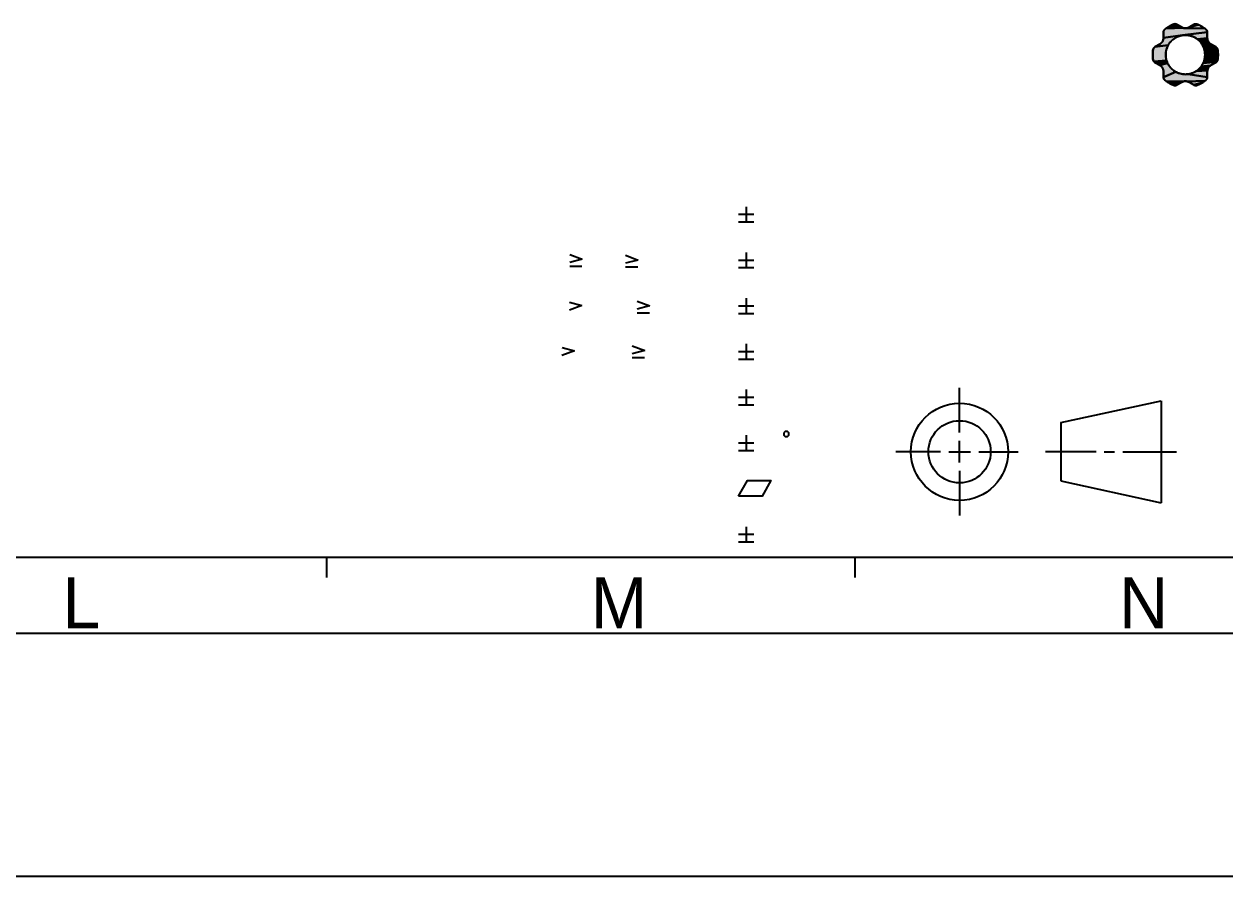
# Model space of a CAD drawing. Header units: millimetres. Extents: x 0 to 841, y 0 to 594.
# Drawn here: x 620.1 to 738.2, y 0 to 83.9 of the extents above; entities that cross this region are included whole.
import ezdxf

# ---------------------------------------------------------------- set-up
doc = ezdxf.new("R2010")
doc.units = ezdxf.units.MM
doc.header["$LTSCALE"] = 46.255
doc.layers.get('0').update_dxf_attribs({"linetype": 'CONTINUOUS'})
doc.styles.add('TEXTSTYLE_2', font='txt')

# ---------------------------------------------------------------- blocks, each defined once
blk = doc.blocks.new('SYM301_BL0', base_point=(680.55, 51.63))
at = {"color": 7, "linetype": 'CONTINUOUS'}
for p, q in [((679.93, 52.2), (681.17, 51.73)), ((681.15, 51.73), (679.93, 51.42)), ((679.93, 51.05), (681.12, 51.05))]:
    blk.add_line(p, q, dxfattribs=at)
blk = doc.blocks.new('SYM301_BL1', base_point=(681.04, 56.01))
at = {"color": 7, "linetype": 'CONTINUOUS'}
for p, q in [((680.42, 56.59), (681.66, 56.12)), ((681.63, 56.12), (680.42, 55.81)), ((680.42, 55.44), (681.61, 55.44))]:
    blk.add_line(p, q, dxfattribs=at)
blk = doc.blocks.new('SYM301_BL2', base_point=(679.89, 60.52))
at = {"color": 7, "linetype": 'CONTINUOUS'}
for p, q in [((679.27, 61.1), (680.51, 60.63)), ((680.49, 60.63), (679.27, 60.32)), ((679.27, 59.95), (680.46, 59.95))]:
    blk.add_line(p, q, dxfattribs=at)
blk = doc.blocks.new('SYM301_BL3', base_point=(674.39, 60.6))
at = {"color": 7, "linetype": 'CONTINUOUS'}
for p, q in [((673.77, 61.17), (675.01, 60.71)), ((674.99, 60.71), (673.77, 60.4)), ((673.77, 60.03), (674.96, 60.03))]:
    blk.add_line(p, q, dxfattribs=at)
blk = doc.blocks.new('SYM001_BL4', base_point=(674.36, 56.08))
at = {"color": 7, "linetype": 'CONTINUOUS'}
for p, q in [((674.98, 56.16), (673.74, 55.69)), ((673.76, 56.47), (674.98, 56.16))]:
    blk.add_line(p, q, dxfattribs=at)
blk = doc.blocks.new('SYM001_BL5', base_point=(673.63, 51.64))
at = {"color": 7, "linetype": 'CONTINUOUS'}
for p, q in [((673.03, 52.03), (674.25, 51.71)), ((674.25, 51.71), (673.01, 51.25))]:
    blk.add_line(p, q, dxfattribs=at)

msp = doc.modelspace()

# ---------------------------------------------------------------- hatches: boundary and pattern name
at = {"linetype": 'CONTINUOUS'}
for points in [[(733.323, 83.871), (733.344, 83.872), (733.366, 83.871), (733.388, 83.87), (733.41, 83.867), (733.432, 83.863), (733.453, 83.857), (733.474, 83.85), (733.495, 83.842), (733.097, 83.799), (733.215, 83.846), (733.236, 83.854), (733.257, 83.86), (733.279, 83.865), (733.301, 83.868)], [(735.396, 83.872), (735.418, 83.871), (735.44, 83.868), (735.462, 83.865), (735.484, 83.86), (735.505, 83.854), (735.526, 83.846), (735.643, 83.799), (734.73, 83.548), (735.206, 83.822), (735.226, 83.833), (735.246, 83.842), (735.267, 83.85), (735.288, 83.857), (735.309, 83.863), (735.331, 83.867), (735.353, 83.87), (735.374, 83.871)], [(733.435, 82.536), (733.319, 82.466), (733.208, 82.389), (733.104, 82.304), (733.005, 82.212), (732.913, 82.113), (732.828, 82.008), (732.75, 81.898), (732.681, 81.781), (731.376, 81.61), (731.851, 81.885), (731.889, 81.909), (731.926, 81.935), (731.96, 81.963), (731.993, 81.993), (732.024, 82.025), (732.052, 82.058), (732.079, 82.093), (732.103, 82.13), (732.125, 82.168), (732.145, 82.207), (732.162, 82.247), (732.177, 82.289), (732.189, 82.331), (732.198, 82.375), (732.205, 82.419), (732.209, 82.463), (732.211, 82.509), (734.085, 82.756), (733.947, 82.731), (733.813, 82.696), (733.682, 82.651), (733.556, 82.598)], [(734.37, 83.451), (736.293, 83.422), (736.392, 83.346), (736.409, 83.331), (736.425, 83.316), (736.439, 83.3), (736.453, 83.283), (736.466, 83.265), (736.478, 83.246), (736.489, 83.227), (736.498, 83.207), (736.506, 83.187), (736.513, 83.166), (736.519, 83.145), (736.524, 83.124), (736.527, 83.102), (736.529, 83.08), (736.53, 83.057), (734.085, 82.756), (732.211, 82.509), (732.211, 83.057), (732.212, 83.08), (732.214, 83.102), (732.217, 83.124), (732.221, 83.145), (732.227, 83.166), (732.234, 83.187), (732.243, 83.207), (732.252, 83.227), (732.263, 83.246), (732.275, 83.265), (732.288, 83.283), (732.301, 83.3), (732.316, 83.316), (732.332, 83.331), (732.349, 83.346), (732.448, 83.422), (734.141, 83.489), (734.186, 83.475), (734.231, 83.465), (734.277, 83.457), (734.324, 83.453)], [(734.096, 83.505), (734.141, 83.489), (732.448, 83.422), (732.549, 83.495), (734.011, 83.548), (734.053, 83.525)], [(733.535, 83.822), (734.011, 83.548), (732.549, 83.495), (732.653, 83.564), (732.761, 83.629), (732.87, 83.69), (732.983, 83.746), (733.097, 83.799), (733.495, 83.842), (733.515, 83.833)], [(734.371, 82.777), (734.226, 82.772), (734.085, 82.756), (736.53, 83.057), (736.53, 82.509), (736.531, 82.463), (735.533, 82.389), (735.422, 82.466), (735.306, 82.536), (735.185, 82.598), (735.059, 82.651), (734.928, 82.696), (734.794, 82.731), (734.656, 82.756), (734.515, 82.772)], [(736.087, 83.564), (736.192, 83.495), (736.293, 83.422), (734.37, 83.451), (734.417, 83.453), (734.463, 83.457), (734.51, 83.465), (734.555, 83.475), (734.6, 83.489), (734.645, 83.505), (734.688, 83.525), (734.73, 83.548), (735.643, 83.799), (735.758, 83.746), (735.871, 83.69), (735.98, 83.629)], [(732.619, 81.66), (732.565, 81.534), (732.521, 81.404), (732.486, 81.269), (732.46, 81.131), (732.445, 80.99), (732.439, 80.846), (732.445, 80.702), (732.46, 80.561), (732.486, 80.423), (732.521, 80.288), (731.275, 80.167), (731.261, 80.184), (731.249, 80.202), (731.238, 80.221), (731.228, 80.241), (731.219, 80.261), (731.211, 80.281), (731.204, 80.303), (731.199, 80.324), (731.195, 80.346), (731.183, 80.428), (731.173, 80.51), (731.166, 80.593), (731.16, 80.677), (731.157, 80.761), (731.156, 80.846), (731.157, 80.931), (731.16, 81.015), (731.166, 81.099), (731.173, 81.182), (731.183, 81.264), (731.195, 81.346), (731.199, 81.368), (731.204, 81.39), (731.211, 81.411), (731.219, 81.431), (731.228, 81.451), (731.238, 81.471), (731.249, 81.49), (731.261, 81.508), (731.275, 81.525), (731.289, 81.542), (731.305, 81.557), (731.321, 81.572), (731.338, 81.586), (731.356, 81.599), (731.376, 81.61), (732.681, 81.781)], [(736.536, 82.419), (736.543, 82.375), (735.637, 82.304), (735.533, 82.389), (736.531, 82.463)], [(736.552, 82.331), (736.564, 82.289), (735.736, 82.212), (735.637, 82.304), (736.543, 82.375)], [(736.579, 82.247), (736.596, 82.207), (735.828, 82.113), (735.736, 82.212), (736.564, 82.289)], [(736.638, 82.13), (736.662, 82.093), (735.913, 82.008), (735.828, 82.113), (736.596, 82.207), (736.616, 82.168)], [(736.717, 82.025), (736.748, 81.993), (735.991, 81.898), (735.913, 82.008), (736.662, 82.093), (736.688, 82.058)], [(736.852, 81.909), (736.89, 81.885), (737.366, 81.61), (736.175, 81.534), (736.122, 81.66), (736.06, 81.781), (735.991, 81.898), (736.748, 81.993), (736.78, 81.963), (736.815, 81.935)], [(737.452, 81.542), (737.466, 81.525), (736.22, 81.404), (736.175, 81.534), (737.366, 81.61), (737.385, 81.599), (737.403, 81.586), (737.42, 81.572), (737.436, 81.557)], [(737.53, 81.411), (737.537, 81.39), (736.255, 81.269), (736.22, 81.404), (737.466, 81.525), (737.48, 81.508), (737.492, 81.49), (737.503, 81.471), (737.513, 81.451), (737.522, 81.431)], [(737.537, 80.303), (737.53, 80.281), (736.175, 80.158), (736.22, 80.288), (737.546, 80.346), (737.542, 80.324)], [(737.558, 80.428), (737.546, 80.346), (736.22, 80.288), (736.255, 80.423), (737.568, 80.51)], [(737.546, 81.346), (737.558, 81.264), (736.281, 81.131), (736.255, 81.269), (737.537, 81.39), (737.542, 81.368)], [(737.575, 80.593), (737.568, 80.51), (736.255, 80.423), (736.281, 80.561), (737.581, 80.677)], [(737.568, 81.182), (737.575, 81.099), (736.296, 80.99), (736.281, 81.131), (737.558, 81.264)], [(737.584, 80.761), (737.581, 80.677), (736.281, 80.561), (736.296, 80.702), (737.585, 80.846)], [(737.581, 81.015), (737.584, 80.931), (737.585, 80.846), (736.296, 80.702), (736.302, 80.846), (736.296, 80.99), (737.575, 81.099)], [(732.521, 80.288), (732.565, 80.158), (732.619, 80.032), (731.851, 79.807), (731.376, 80.082), (731.356, 80.093), (731.338, 80.106), (731.321, 80.12), (731.305, 80.135), (731.289, 80.15), (731.275, 80.167)], [(732.681, 79.911), (732.75, 79.794), (732.828, 79.684), (732.913, 79.579), (733.005, 79.48), (733.104, 79.388), (733.208, 79.304), (733.319, 79.226), (733.435, 79.156), (732.211, 78.635), (732.211, 79.184), (732.209, 79.232), (732.205, 79.279), (732.197, 79.326), (732.186, 79.371), (732.172, 79.416), (732.156, 79.46), (732.136, 79.502), (732.114, 79.544), (732.09, 79.583), (732.063, 79.621), (732.033, 79.657), (732.001, 79.692), (731.967, 79.724), (731.93, 79.754), (731.892, 79.782), (731.851, 79.807), (732.619, 80.032)], [(734.371, 78.915), (734.515, 78.92), (734.656, 78.936), (736.53, 78.635), (736.529, 78.613), (736.527, 78.59), (736.524, 78.569), (736.519, 78.547), (736.513, 78.526), (736.506, 78.505), (736.498, 78.485), (736.489, 78.465), (736.478, 78.446), (736.466, 78.427), (736.453, 78.41), (736.439, 78.393), (736.425, 78.376), (736.409, 78.361), (736.392, 78.346), (736.293, 78.27), (734.51, 78.227), (734.463, 78.235), (734.417, 78.24), (734.37, 78.241), (732.549, 78.197), (732.448, 78.27), (732.349, 78.346), (732.332, 78.361), (732.316, 78.376), (732.301, 78.393), (732.288, 78.41), (732.275, 78.427), (732.263, 78.446), (732.252, 78.465), (732.243, 78.485), (732.234, 78.505), (732.227, 78.526), (732.221, 78.547), (732.217, 78.569), (732.214, 78.59), (732.212, 78.613), (732.211, 78.635), (733.435, 79.156), (733.556, 79.094), (733.682, 79.041), (733.813, 78.996), (733.947, 78.961), (734.085, 78.936), (734.226, 78.92)], [(736.532, 79.232), (736.53, 79.184), (736.53, 78.635), (734.656, 78.936), (734.794, 78.961), (734.928, 78.996), (735.059, 79.041), (735.185, 79.094), (735.306, 79.156), (735.422, 79.226), (736.536, 79.279)], [(736.544, 79.326), (736.536, 79.279), (735.422, 79.226), (735.533, 79.304), (736.555, 79.371)], [(736.569, 79.416), (736.555, 79.371), (735.533, 79.304), (735.637, 79.388), (736.585, 79.46)], [(736.604, 79.502), (736.585, 79.46), (735.637, 79.388), (735.736, 79.48), (736.626, 79.544)], [(736.651, 79.583), (736.626, 79.544), (735.736, 79.48), (735.828, 79.579), (736.708, 79.657), (736.678, 79.621)], [(736.74, 79.692), (736.708, 79.657), (735.828, 79.579), (735.913, 79.684), (736.849, 79.782), (736.811, 79.754), (736.774, 79.724)], [(737.366, 80.082), (736.89, 79.807), (736.849, 79.782), (735.913, 79.684), (735.991, 79.794), (736.06, 79.911), (736.122, 80.032), (737.452, 80.15), (737.436, 80.135), (737.42, 80.12), (737.403, 80.106), (737.385, 80.093)], [(737.466, 80.167), (737.452, 80.15), (736.122, 80.032), (736.175, 80.158), (737.53, 80.281), (737.522, 80.261), (737.513, 80.241), (737.503, 80.221), (737.492, 80.202), (737.48, 80.184)], [(734.141, 78.203), (734.096, 78.187), (732.653, 78.128), (732.549, 78.197), (734.37, 78.241), (734.324, 78.24), (734.277, 78.235), (734.231, 78.227), (734.186, 78.217)], [(734.011, 78.145), (733.535, 77.87), (733.215, 77.846), (733.097, 77.893), (732.983, 77.946), (732.87, 78.002), (732.761, 78.063), (732.653, 78.128), (734.096, 78.187), (734.053, 78.167)], [(734.51, 78.227), (736.293, 78.27), (736.192, 78.197), (736.087, 78.128), (735.206, 77.87), (734.73, 78.145), (734.688, 78.167), (734.645, 78.187), (734.6, 78.203), (734.555, 78.217)], [(735.643, 77.893), (735.526, 77.846), (735.505, 77.838), (735.484, 77.832), (735.462, 77.827), (735.44, 77.824), (735.418, 77.821), (735.396, 77.82), (735.374, 77.821), (735.353, 77.822), (735.331, 77.825), (735.309, 77.829), (735.288, 77.835), (735.267, 77.842), (735.246, 77.85), (735.226, 77.859), (735.206, 77.87), (736.087, 78.128), (735.98, 78.063), (735.871, 78.002), (735.758, 77.946)], [(733.495, 77.85), (733.474, 77.842), (733.453, 77.835), (733.432, 77.829), (733.41, 77.825), (733.388, 77.822), (733.366, 77.821), (733.344, 77.82), (733.323, 77.821), (733.301, 77.824), (733.279, 77.827), (733.257, 77.832), (733.236, 77.838), (733.215, 77.846), (733.535, 77.87), (733.515, 77.859)]]:
    msp.add_hatch(color=7, dxfattribs=at).paths.add_polyline_path(points)

# ---------------------------------------------------------------- linework, layer by layer
at = {"color": 7, "linetype": 'CONTINUOUS'}
for p, q in [((732.211, 83.057), (732.211, 82.509)), ((734.011, 83.548), (733.535, 83.822)), ((735.206, 83.822), (734.73, 83.548)), ((736.53, 82.509), (736.53, 83.057)), ((731.851, 81.885), (731.376, 81.61)), ((737.366, 81.61), (736.89, 81.885)), ((731.376, 80.082), (731.851, 79.807)), ((732.211, 79.184), (732.211, 78.635)), ((736.53, 78.635), (736.53, 79.184)), ((736.89, 79.807), (737.366, 80.082)), ((733.535, 77.87), (734.011, 78.145)), ((734.73, 78.145), (735.206, 77.87)), ((690.392, 65.135), (691.892, 65.135)), ((691.142, 65.885), (691.142, 64.385)), ((690.392, 64.385), (691.892, 64.385)), ((690.392, 60.635), (691.892, 60.635)), ((691.142, 61.385), (691.142, 59.885)), ((690.392, 59.885), (691.892, 59.885)), ((691.142, 56.885), (691.142, 55.385)), ((690.392, 56.135), (691.892, 56.135)), ((690.392, 55.385), (691.892, 55.385)), ((691.142, 52.385), (691.142, 50.885)), ((690.392, 51.635), (691.892, 51.635)), ((690.392, 50.885), (691.892, 50.885)), ((691.142, 47.885), (691.142, 46.385)), ((712.144, 43.643), (712.144, 48.043)), ((690.392, 47.135), (691.892, 47.135)), ((690.392, 46.385), (691.892, 46.385)), ((722.116, 44.628), (731.995, 46.785)), ((731.995, 46.785), (731.995, 36.738)), ((722.116, 44.628), (722.116, 38.895)), ((690.392, 42.635), (691.892, 42.635)), ((691.142, 43.385), (691.142, 41.885)), ((712.144, 40.692), (712.144, 42.831)), ((690.392, 41.885), (691.892, 41.885)), ((710.263, 41.762), (705.863, 41.762)), ((711.075, 41.762), (713.214, 41.762)), ((714.025, 41.762), (717.926, 41.762)), ((725.579, 41.762), (720.616, 41.762)), ((726.376, 41.762), (727.405, 41.762)), ((728.202, 41.762), (733.495, 41.762)), ((712.144, 39.88), (712.144, 35.48)), ((722.116, 38.895), (731.995, 36.738)), ((691.142, 34.385), (691.142, 32.885)), ((690.392, 33.635), (691.892, 33.635)), ((690.392, 32.885), (691.892, 32.885)), ((25.842, 31.385), (809.342, 31.385)), ((649.842, 31.385), (649.842, 29.385)), ((701.842, 31.385), (701.842, 29.385)), ((819.342, 23.885), (16.342, 23.885)), ((0, 0), (841, 0))]:
    msp.add_line(p, q, dxfattribs=at)
for points in [[(733.323, 83.871), (733.344, 83.872), (733.366, 83.871), (733.388, 83.87), (733.41, 83.867), (733.432, 83.863), (733.453, 83.857), (733.474, 83.85), (733.495, 83.842), (733.097, 83.799), (733.215, 83.846), (733.236, 83.854), (733.257, 83.86), (733.279, 83.865), (733.301, 83.868), (733.323, 83.871)], [(733.535, 83.822), (733.529, 83.826), (733.522, 83.829), (733.516, 83.832), (733.51, 83.835), (733.504, 83.838), (733.497, 83.841), (733.491, 83.844), (733.484, 83.846), (733.478, 83.849), (733.471, 83.851), (733.465, 83.853), (733.458, 83.855), (733.452, 83.857), (733.445, 83.859), (733.438, 83.861), (733.432, 83.863), (733.425, 83.864), (733.418, 83.865), (733.411, 83.867), (733.405, 83.868), (733.398, 83.869), (733.391, 83.869), (733.384, 83.87), (733.377, 83.871), (733.371, 83.871), (733.364, 83.871), (733.357, 83.872), (733.35, 83.872), (733.343, 83.872), (733.336, 83.871), (733.329, 83.871), (733.323, 83.871), (733.316, 83.87), (733.309, 83.869), (733.302, 83.869), (733.295, 83.868), (733.288, 83.867), (733.282, 83.865), (733.275, 83.864), (733.268, 83.863), (733.261, 83.861), (733.254, 83.859), (733.248, 83.858), (733.241, 83.856), (733.234, 83.853), (733.228, 83.851), (733.221, 83.849), (733.215, 83.846)], [(735.396, 83.872), (735.418, 83.871), (735.44, 83.868), (735.462, 83.865), (735.484, 83.86), (735.505, 83.854), (735.526, 83.846), (735.643, 83.799), (734.73, 83.548), (735.206, 83.822), (735.226, 83.833), (735.246, 83.842), (735.267, 83.85), (735.288, 83.857), (735.309, 83.863), (735.331, 83.867), (735.353, 83.87), (735.374, 83.871), (735.396, 83.872)], [(735.526, 83.846), (735.52, 83.849), (735.513, 83.851), (735.506, 83.853), (735.5, 83.856), (735.493, 83.858), (735.486, 83.859), (735.48, 83.861), (735.473, 83.863), (735.466, 83.864), (735.459, 83.865), (735.452, 83.867), (735.446, 83.868), (735.439, 83.869), (735.432, 83.869), (735.425, 83.87), (735.418, 83.871), (735.411, 83.871), (735.405, 83.871), (735.398, 83.872), (735.391, 83.872), (735.384, 83.872), (735.377, 83.871), (735.37, 83.871), (735.363, 83.871), (735.357, 83.87), (735.35, 83.869), (735.343, 83.869), (735.336, 83.868), (735.329, 83.867), (735.323, 83.865), (735.316, 83.864), (735.309, 83.863), (735.303, 83.861), (735.296, 83.859), (735.289, 83.857), (735.283, 83.855), (735.276, 83.853), (735.27, 83.851), (735.263, 83.849), (735.257, 83.846), (735.25, 83.844), (735.244, 83.841), (735.237, 83.838), (735.231, 83.835), (735.225, 83.832), (735.219, 83.829), (735.213, 83.826), (735.206, 83.822)], [(733.435, 82.536), (733.319, 82.466), (733.208, 82.389), (733.104, 82.304), (733.005, 82.212), (732.913, 82.113), (732.828, 82.008), (732.75, 81.898), (732.681, 81.781), (731.376, 81.61), (731.851, 81.885), (731.889, 81.909), (731.926, 81.935), (731.96, 81.963), (731.993, 81.993), (732.024, 82.025), (732.052, 82.058), (732.079, 82.093), (732.103, 82.13), (732.125, 82.168), (732.145, 82.207), (732.162, 82.247), (732.177, 82.289), (732.189, 82.331), (732.198, 82.375), (732.205, 82.419), (732.209, 82.463), (732.211, 82.509), (734.085, 82.756), (733.947, 82.731), (733.813, 82.696), (733.682, 82.651), (733.556, 82.598), (733.435, 82.536)], [(734.37, 83.451), (736.293, 83.422), (736.392, 83.346), (736.409, 83.331), (736.425, 83.316), (736.439, 83.3), (736.453, 83.283), (736.466, 83.265), (736.478, 83.246), (736.489, 83.227), (736.498, 83.207), (736.506, 83.187), (736.513, 83.166), (736.519, 83.145), (736.524, 83.124), (736.527, 83.102), (736.529, 83.08), (736.53, 83.057), (734.085, 82.756), (732.211, 82.509), (732.211, 83.057), (732.212, 83.08), (732.214, 83.102), (732.217, 83.124), (732.221, 83.145), (732.227, 83.166), (732.234, 83.187), (732.243, 83.207), (732.252, 83.227), (732.263, 83.246), (732.275, 83.265), (732.288, 83.283), (732.301, 83.3), (732.316, 83.316), (732.332, 83.331), (732.349, 83.346), (732.448, 83.422), (734.141, 83.489), (734.186, 83.475), (734.231, 83.465), (734.277, 83.457), (734.324, 83.453), (734.37, 83.451)], [(732.349, 83.346), (732.344, 83.341), (732.339, 83.337), (732.334, 83.332), (732.328, 83.328), (732.323, 83.323), (732.318, 83.318), (732.314, 83.313), (732.309, 83.308), (732.304, 83.303), (732.3, 83.298), (732.295, 83.292), (732.291, 83.287), (732.287, 83.281), (732.283, 83.276), (732.279, 83.27), (732.275, 83.265), (732.271, 83.259), (732.267, 83.253), (732.264, 83.247), (732.26, 83.242), (732.257, 83.236), (732.254, 83.23), (732.25, 83.223), (732.247, 83.217), (732.244, 83.211), (732.242, 83.205), (732.239, 83.199), (732.236, 83.192), (732.234, 83.186), (732.232, 83.179), (732.229, 83.173), (732.227, 83.166), (732.225, 83.16), (732.224, 83.153), (732.222, 83.147), (732.22, 83.14), (732.219, 83.133), (732.217, 83.126), (732.216, 83.12), (732.215, 83.113), (732.214, 83.106), (732.213, 83.099), (732.212, 83.092), (732.212, 83.085), (732.211, 83.078), (732.211, 83.071), (732.211, 83.064), (732.211, 83.057)], [(733.215, 83.846), (733.181, 83.833), (733.147, 83.82), (733.114, 83.806), (733.081, 83.791), (733.048, 83.777), (733.015, 83.762), (732.983, 83.746), (732.95, 83.731), (732.918, 83.715), (732.886, 83.698), (732.854, 83.681), (732.823, 83.664), (732.792, 83.647), (732.761, 83.629), (732.73, 83.611), (732.699, 83.592), (732.669, 83.574), (732.638, 83.555), (732.608, 83.535), (732.579, 83.515), (732.549, 83.495), (732.52, 83.475), (732.491, 83.454), (732.462, 83.433), (732.434, 83.412), (732.405, 83.39), (732.377, 83.368), (732.349, 83.346)], [(732.439, 80.846), (732.44, 80.892), (732.441, 80.938), (732.444, 80.984), (732.448, 81.029), (732.453, 81.074), (732.458, 81.119), (732.465, 81.164), (732.473, 81.208), (732.482, 81.252), (732.492, 81.295), (732.502, 81.338), (732.514, 81.381), (732.527, 81.423), (732.54, 81.465), (732.555, 81.506), (732.57, 81.547), (732.587, 81.588), (732.604, 81.628), (732.622, 81.667), (732.641, 81.706), (732.661, 81.745), (732.681, 81.783), (732.703, 81.821), (732.725, 81.858), (732.748, 81.894), (732.772, 81.93), (732.797, 81.966), (732.822, 82), (732.848, 82.035), (732.875, 82.068), (732.903, 82.101), (732.931, 82.134), (732.96, 82.165), (732.99, 82.196), (733.02, 82.227), (733.051, 82.256), (733.083, 82.286), (733.115, 82.314), (733.148, 82.341), (733.182, 82.368), (733.216, 82.394), (733.251, 82.42), (733.286, 82.444), (733.322, 82.468), (733.359, 82.491), (733.396, 82.514), (733.433, 82.535), (733.472, 82.556), (733.51, 82.576), (733.549, 82.595), (733.589, 82.613), (733.629, 82.63), (733.669, 82.646), (733.71, 82.662), (733.752, 82.676), (733.794, 82.69), (733.836, 82.702), (733.879, 82.714), (733.922, 82.725), (733.965, 82.735), (734.009, 82.744), (734.053, 82.751), (734.097, 82.758), (734.142, 82.764), (734.187, 82.769), (734.233, 82.773), (734.278, 82.775), (734.324, 82.777), (734.371, 82.777)], [(734.096, 83.505), (734.141, 83.489), (732.448, 83.422), (732.549, 83.495), (734.011, 83.548), (734.053, 83.525), (734.096, 83.505)], [(733.535, 83.822), (734.011, 83.548), (732.549, 83.495), (732.653, 83.564), (732.761, 83.629), (732.87, 83.69), (732.983, 83.746), (733.097, 83.799), (733.495, 83.842), (733.515, 83.833), (733.535, 83.822)], [(734.73, 83.548), (734.718, 83.541), (734.705, 83.534), (734.692, 83.527), (734.679, 83.521), (734.666, 83.515), (734.653, 83.509), (734.64, 83.503), (734.626, 83.498), (734.613, 83.493), (734.599, 83.489), (734.586, 83.484), (734.572, 83.48), (734.559, 83.476), (734.545, 83.473), (734.531, 83.469), (734.517, 83.466), (734.503, 83.464), (734.49, 83.461), (734.476, 83.459), (734.462, 83.457), (734.448, 83.455), (734.434, 83.454), (734.42, 83.453), (734.406, 83.452), (734.392, 83.451), (734.377, 83.451), (734.363, 83.451), (734.349, 83.451), (734.335, 83.452), (734.321, 83.453), (734.307, 83.454), (734.293, 83.455), (734.279, 83.457), (734.265, 83.459), (734.251, 83.461), (734.237, 83.464), (734.224, 83.466), (734.21, 83.469), (734.196, 83.473), (734.182, 83.476), (734.169, 83.48), (734.155, 83.484), (734.141, 83.489), (734.128, 83.493), (734.115, 83.498), (734.101, 83.503), (734.088, 83.509), (734.075, 83.515), (734.062, 83.521), (734.049, 83.527), (734.036, 83.534), (734.023, 83.541), (734.011, 83.548)], [(734.371, 82.777), (734.226, 82.772), (734.085, 82.756), (736.53, 83.057), (736.53, 82.509), (736.531, 82.463), (735.533, 82.389), (735.422, 82.466), (735.306, 82.536), (735.185, 82.598), (735.059, 82.651), (734.928, 82.696), (734.794, 82.731), (734.656, 82.756), (734.515, 82.772), (734.371, 82.777)], [(736.087, 83.564), (736.192, 83.495), (736.293, 83.422), (734.37, 83.451), (734.417, 83.453), (734.463, 83.457), (734.51, 83.465), (734.555, 83.475), (734.6, 83.489), (734.645, 83.505), (734.688, 83.525), (734.73, 83.548), (735.643, 83.799), (735.758, 83.746), (735.871, 83.69), (735.98, 83.629), (736.087, 83.564)], [(734.371, 82.777), (734.417, 82.777), (734.463, 82.775), (734.508, 82.773), (734.554, 82.769), (734.599, 82.764), (734.644, 82.758), (734.688, 82.751), (734.732, 82.744), (734.776, 82.735), (734.82, 82.725), (734.863, 82.714), (734.905, 82.702), (734.947, 82.69), (734.989, 82.676), (735.031, 82.662), (735.072, 82.646), (735.112, 82.63), (735.152, 82.613), (735.192, 82.595), (735.231, 82.576), (735.27, 82.556), (735.308, 82.535), (735.345, 82.514), (735.382, 82.491), (735.419, 82.468), (735.455, 82.444), (735.49, 82.42), (735.525, 82.394), (735.559, 82.368), (735.593, 82.341), (735.626, 82.314), (735.658, 82.286), (735.69, 82.256), (735.721, 82.227), (735.751, 82.196), (735.781, 82.165), (735.81, 82.134), (735.838, 82.101), (735.866, 82.068), (735.893, 82.035), (735.919, 82), (735.944, 81.966), (735.969, 81.93), (735.993, 81.894), (736.016, 81.858), (736.038, 81.821), (736.059, 81.783), (736.08, 81.745), (736.1, 81.706), (736.119, 81.667), (736.137, 81.628), (736.154, 81.588), (736.17, 81.547), (736.186, 81.506), (736.2, 81.465), (736.214, 81.423), (736.227, 81.381), (736.238, 81.338), (736.249, 81.295), (736.259, 81.252), (736.268, 81.208), (736.276, 81.164), (736.282, 81.119), (736.288, 81.074), (736.293, 81.029), (736.297, 80.984), (736.299, 80.938), (736.301, 80.892), (736.302, 80.846)], [(736.392, 83.346), (736.364, 83.368), (736.336, 83.39), (736.307, 83.412), (736.279, 83.433), (736.25, 83.454), (736.221, 83.475), (736.192, 83.495), (736.162, 83.515), (736.132, 83.535), (736.102, 83.555), (736.072, 83.574), (736.042, 83.592), (736.011, 83.611), (735.98, 83.629), (735.949, 83.647), (735.918, 83.664), (735.886, 83.681), (735.855, 83.698), (735.823, 83.715), (735.791, 83.731), (735.758, 83.746), (735.726, 83.762), (735.693, 83.777), (735.66, 83.791), (735.627, 83.806), (735.593, 83.82), (735.56, 83.833), (735.526, 83.846)], [(736.53, 83.057), (736.53, 83.064), (736.53, 83.071), (736.529, 83.078), (736.529, 83.085), (736.528, 83.092), (736.528, 83.099), (736.527, 83.106), (736.526, 83.113), (736.525, 83.12), (736.523, 83.126), (736.522, 83.133), (736.521, 83.14), (736.519, 83.147), (736.517, 83.153), (736.515, 83.16), (736.513, 83.166), (736.511, 83.173), (736.509, 83.179), (736.507, 83.186), (736.504, 83.192), (736.502, 83.199), (736.499, 83.205), (736.496, 83.211), (736.494, 83.217), (736.49, 83.223), (736.487, 83.23), (736.484, 83.236), (736.481, 83.242), (736.477, 83.247), (736.474, 83.253), (736.47, 83.259), (736.466, 83.265), (736.462, 83.27), (736.458, 83.276), (736.454, 83.281), (736.45, 83.287), (736.446, 83.292), (736.441, 83.298), (736.437, 83.303), (736.432, 83.308), (736.427, 83.313), (736.423, 83.318), (736.418, 83.323), (736.413, 83.328), (736.408, 83.332), (736.402, 83.337), (736.397, 83.341), (736.392, 83.346)], [(732.619, 81.66), (732.565, 81.534), (732.521, 81.404), (732.486, 81.269), (732.46, 81.131), (732.445, 80.99), (732.439, 80.846), (732.445, 80.702), (732.46, 80.561), (732.486, 80.423), (732.521, 80.288), (731.275, 80.167), (731.261, 80.184), (731.249, 80.202), (731.238, 80.221), (731.228, 80.241), (731.219, 80.261), (731.211, 80.281), (731.204, 80.303), (731.199, 80.324), (731.195, 80.346), (731.183, 80.428), (731.173, 80.51), (731.166, 80.593), (731.16, 80.677), (731.157, 80.761), (731.156, 80.846), (731.157, 80.931), (731.16, 81.015), (731.166, 81.099), (731.173, 81.182), (731.183, 81.264), (731.195, 81.346), (731.199, 81.368), (731.204, 81.39), (731.211, 81.411), (731.219, 81.431), (731.228, 81.451), (731.238, 81.471), (731.249, 81.49), (731.261, 81.508), (731.275, 81.525), (731.289, 81.542), (731.305, 81.557), (731.321, 81.572), (731.338, 81.586), (731.356, 81.599), (731.376, 81.61), (732.681, 81.781), (732.619, 81.66)], [(731.376, 81.61), (731.369, 81.607), (731.364, 81.603), (731.358, 81.599), (731.352, 81.596), (731.346, 81.592), (731.341, 81.588), (731.335, 81.583), (731.33, 81.579), (731.324, 81.575), (731.319, 81.57), (731.314, 81.566), (731.309, 81.561), (731.304, 81.556), (731.299, 81.551), (731.294, 81.547), (731.289, 81.542), (731.285, 81.537), (731.28, 81.531), (731.276, 81.526), (731.271, 81.521), (731.267, 81.515), (731.263, 81.51), (731.259, 81.504), (731.255, 81.499), (731.251, 81.493), (731.248, 81.487), (731.244, 81.482), (731.241, 81.476), (731.237, 81.47), (731.234, 81.464), (731.231, 81.458), (731.228, 81.451), (731.225, 81.445), (731.222, 81.439), (731.219, 81.433), (731.217, 81.426), (731.214, 81.42), (731.212, 81.413), (731.21, 81.407), (731.207, 81.4), (731.205, 81.394), (731.203, 81.387), (731.202, 81.38), (731.2, 81.374), (731.199, 81.367), (731.197, 81.36), (731.196, 81.353), (731.195, 81.346)], [(732.211, 82.509), (732.211, 82.494), (732.21, 82.48), (732.21, 82.465), (732.209, 82.451), (732.207, 82.436), (732.206, 82.422), (732.204, 82.408), (732.202, 82.394), (732.199, 82.38), (732.197, 82.366), (732.194, 82.352), (732.19, 82.338), (732.187, 82.324), (732.183, 82.31), (732.179, 82.297), (732.175, 82.283), (732.17, 82.27), (732.165, 82.257), (732.16, 82.244), (732.155, 82.231), (732.149, 82.218), (732.144, 82.205), (732.138, 82.192), (732.131, 82.179), (732.125, 82.167), (732.118, 82.155), (732.111, 82.143), (732.104, 82.13), (732.096, 82.119), (732.088, 82.107), (732.08, 82.095), (732.072, 82.084), (732.064, 82.072), (732.055, 82.061), (732.046, 82.05), (732.037, 82.04), (732.028, 82.029), (732.018, 82.018), (732.009, 82.008), (731.999, 81.998), (731.988, 81.988), (731.978, 81.978), (731.967, 81.969), (731.957, 81.96), (731.946, 81.951), (731.935, 81.942), (731.923, 81.933), (731.912, 81.924), (731.9, 81.916), (731.888, 81.908), (731.876, 81.9), (731.863, 81.893), (731.851, 81.885)], [(736.536, 82.419), (736.543, 82.375), (735.637, 82.304), (735.533, 82.389), (736.531, 82.463), (736.536, 82.419)], [(736.552, 82.331), (736.564, 82.289), (735.736, 82.212), (735.637, 82.304), (736.543, 82.375), (736.552, 82.331)], [(736.579, 82.247), (736.596, 82.207), (735.828, 82.113), (735.736, 82.212), (736.564, 82.289), (736.579, 82.247)], [(736.638, 82.13), (736.662, 82.093), (735.913, 82.008), (735.828, 82.113), (736.596, 82.207), (736.616, 82.168), (736.638, 82.13)], [(736.717, 82.025), (736.748, 81.993), (735.991, 81.898), (735.913, 82.008), (736.662, 82.093), (736.688, 82.058), (736.717, 82.025)], [(736.852, 81.909), (736.89, 81.885), (737.366, 81.61), (736.175, 81.534), (736.122, 81.66), (736.06, 81.781), (735.991, 81.898), (736.748, 81.993), (736.78, 81.963), (736.815, 81.935), (736.852, 81.909)], [(737.452, 81.542), (737.466, 81.525), (736.22, 81.404), (736.175, 81.534), (737.366, 81.61), (737.385, 81.599), (737.403, 81.586), (737.42, 81.572), (737.436, 81.557), (737.452, 81.542)], [(737.53, 81.411), (737.537, 81.39), (736.255, 81.269), (736.22, 81.404), (737.466, 81.525), (737.48, 81.508), (737.492, 81.49), (737.503, 81.471), (737.513, 81.451), (737.522, 81.431), (737.53, 81.411)], [(736.89, 81.885), (736.877, 81.893), (736.865, 81.9), (736.853, 81.908), (736.841, 81.916), (736.829, 81.924), (736.818, 81.933), (736.806, 81.942), (736.795, 81.951), (736.784, 81.96), (736.773, 81.969), (736.763, 81.978), (736.752, 81.988), (736.742, 81.998), (736.732, 82.008), (736.723, 82.018), (736.713, 82.029), (736.704, 82.04), (736.695, 82.05), (736.686, 82.061), (736.677, 82.072), (736.669, 82.084), (736.661, 82.095), (736.653, 82.107), (736.645, 82.119), (736.637, 82.13), (736.63, 82.143), (736.623, 82.155), (736.616, 82.167), (736.61, 82.179), (736.603, 82.192), (736.597, 82.205), (736.591, 82.218), (736.586, 82.231), (736.581, 82.244), (736.575, 82.257), (736.571, 82.27), (736.566, 82.283), (736.562, 82.297), (736.558, 82.31), (736.554, 82.324), (736.551, 82.338), (736.547, 82.352), (736.544, 82.366), (736.542, 82.38), (736.539, 82.394), (736.537, 82.408), (736.535, 82.422), (736.534, 82.436), (736.532, 82.451), (736.531, 82.465), (736.531, 82.48), (736.53, 82.494), (736.53, 82.509)], [(737.546, 81.346), (737.545, 81.353), (737.544, 81.36), (737.542, 81.367), (737.541, 81.374), (737.539, 81.38), (737.537, 81.387), (737.536, 81.394), (737.534, 81.4), (737.531, 81.407), (737.529, 81.413), (737.527, 81.42), (737.524, 81.426), (737.522, 81.433), (737.519, 81.439), (737.516, 81.445), (737.513, 81.451), (737.51, 81.458), (737.507, 81.464), (737.504, 81.47), (737.501, 81.476), (737.497, 81.482), (737.493, 81.487), (737.49, 81.493), (737.486, 81.499), (737.482, 81.504), (737.478, 81.51), (737.474, 81.515), (737.47, 81.521), (737.465, 81.526), (737.461, 81.531), (737.456, 81.537), (737.452, 81.542), (737.447, 81.547), (737.442, 81.551), (737.437, 81.556), (737.432, 81.561), (737.427, 81.566), (737.422, 81.57), (737.417, 81.575), (737.412, 81.579), (737.406, 81.583), (737.401, 81.588), (737.395, 81.592), (737.389, 81.596), (737.383, 81.599), (737.378, 81.603), (737.372, 81.607), (737.366, 81.61)], [(731.195, 81.346), (731.191, 81.32), (731.187, 81.294), (731.183, 81.269), (731.18, 81.243), (731.177, 81.217), (731.174, 81.19), (731.171, 81.164), (731.169, 81.138), (731.167, 81.112), (731.165, 81.086), (731.163, 81.059), (731.161, 81.033), (731.16, 81.006), (731.159, 80.98), (731.158, 80.953), (731.157, 80.926), (731.156, 80.9), (731.156, 80.873), (731.156, 80.846)], [(731.156, 80.846), (731.156, 80.819), (731.156, 80.792), (731.157, 80.766), (731.158, 80.739), (731.159, 80.712), (731.16, 80.686), (731.161, 80.659), (731.163, 80.633), (731.165, 80.607), (731.167, 80.58), (731.169, 80.554), (731.171, 80.528), (731.174, 80.502), (731.177, 80.476), (731.18, 80.45), (731.183, 80.424), (731.187, 80.398), (731.191, 80.372), (731.195, 80.346)], [(731.195, 80.346), (731.196, 80.339), (731.197, 80.332), (731.199, 80.326), (731.2, 80.319), (731.202, 80.312), (731.203, 80.305), (731.205, 80.299), (731.207, 80.292), (731.21, 80.285), (731.212, 80.279), (731.214, 80.272), (731.217, 80.266), (731.219, 80.26), (731.222, 80.253), (731.225, 80.247), (731.228, 80.241), (731.231, 80.235), (731.234, 80.228), (731.237, 80.222), (731.241, 80.216), (731.244, 80.211), (731.248, 80.205), (731.251, 80.199), (731.255, 80.193), (731.259, 80.188), (731.263, 80.182), (731.267, 80.177), (731.271, 80.171), (731.276, 80.166), (731.28, 80.161), (731.285, 80.156), (731.289, 80.15), (731.294, 80.145), (731.299, 80.141), (731.304, 80.136), (731.309, 80.131), (731.314, 80.126), (731.319, 80.122), (731.324, 80.117), (731.33, 80.113), (731.335, 80.109), (731.341, 80.105), (731.346, 80.1), (731.352, 80.096), (731.358, 80.093), (731.364, 80.089), (731.369, 80.085), (731.376, 80.082)], [(734.371, 78.915), (734.324, 78.915), (734.278, 78.917), (734.233, 78.92), (734.187, 78.923), (734.142, 78.928), (734.097, 78.934), (734.053, 78.941), (734.009, 78.949), (733.965, 78.957), (733.922, 78.967), (733.879, 78.978), (733.836, 78.99), (733.794, 79.002), (733.752, 79.016), (733.71, 79.031), (733.669, 79.046), (733.629, 79.062), (733.589, 79.08), (733.549, 79.098), (733.51, 79.117), (733.472, 79.136), (733.433, 79.157), (733.396, 79.178), (733.359, 79.201), (733.322, 79.224), (733.286, 79.248), (733.251, 79.272), (733.216, 79.298), (733.182, 79.324), (733.148, 79.351), (733.115, 79.378), (733.083, 79.407), (733.051, 79.436), (733.02, 79.465), (732.99, 79.496), (732.96, 79.527), (732.931, 79.559), (732.903, 79.591), (732.875, 79.624), (732.848, 79.657), (732.822, 79.692), (732.797, 79.726), (732.772, 79.762), (732.748, 79.798), (732.725, 79.834), (732.703, 79.871), (732.681, 79.909), (732.661, 79.947), (732.641, 79.986), (732.622, 80.025), (732.604, 80.064), (732.587, 80.104), (732.57, 80.145), (732.555, 80.186), (732.54, 80.227), (732.527, 80.269), (732.514, 80.311), (732.502, 80.354), (732.492, 80.397), (732.482, 80.44), (732.473, 80.484), (732.465, 80.528), (732.458, 80.573), (732.453, 80.618), (732.448, 80.663), (732.444, 80.708), (732.441, 80.754), (732.44, 80.8), (732.439, 80.846)], [(736.302, 80.846), (736.301, 80.8), (736.299, 80.754), (736.297, 80.708), (736.293, 80.663), (736.288, 80.618), (736.282, 80.573), (736.276, 80.528), (736.268, 80.484), (736.259, 80.44), (736.249, 80.397), (736.238, 80.354), (736.227, 80.311), (736.214, 80.269), (736.2, 80.227), (736.186, 80.186), (736.17, 80.145), (736.154, 80.104), (736.137, 80.064), (736.119, 80.025), (736.1, 79.986), (736.08, 79.947), (736.059, 79.909), (736.038, 79.871), (736.016, 79.834), (735.993, 79.798), (735.969, 79.762), (735.944, 79.726), (735.919, 79.692), (735.893, 79.657), (735.866, 79.624), (735.838, 79.591), (735.81, 79.559), (735.781, 79.527), (735.751, 79.496), (735.721, 79.465), (735.69, 79.436), (735.658, 79.407), (735.626, 79.378), (735.593, 79.351), (735.559, 79.324), (735.525, 79.298), (735.49, 79.272), (735.455, 79.248), (735.419, 79.224), (735.382, 79.201), (735.345, 79.178), (735.308, 79.157), (735.27, 79.136), (735.231, 79.117), (735.192, 79.098), (735.152, 79.08), (735.112, 79.062), (735.072, 79.046), (735.031, 79.031), (734.989, 79.016), (734.947, 79.002), (734.905, 78.99), (734.863, 78.978), (734.82, 78.967), (734.776, 78.957), (734.732, 78.949), (734.688, 78.941), (734.644, 78.934), (734.599, 78.928), (734.554, 78.923), (734.508, 78.92), (734.463, 78.917), (734.417, 78.915), (734.371, 78.915)], [(737.537, 80.303), (737.53, 80.281), (736.175, 80.158), (736.22, 80.288), (737.546, 80.346), (737.542, 80.324), (737.537, 80.303)], [(737.558, 80.428), (737.546, 80.346), (736.22, 80.288), (736.255, 80.423), (737.568, 80.51), (737.558, 80.428)], [(737.546, 81.346), (737.558, 81.264), (736.281, 81.131), (736.255, 81.269), (737.537, 81.39), (737.542, 81.368), (737.546, 81.346)], [(737.575, 80.593), (737.568, 80.51), (736.255, 80.423), (736.281, 80.561), (737.581, 80.677), (737.575, 80.593)], [(737.568, 81.182), (737.575, 81.099), (736.296, 80.99), (736.281, 81.131), (737.558, 81.264), (737.568, 81.182)], [(737.584, 80.761), (737.581, 80.677), (736.281, 80.561), (736.296, 80.702), (737.585, 80.846), (737.584, 80.761)], [(737.581, 81.015), (737.584, 80.931), (737.585, 80.846), (736.296, 80.702), (736.302, 80.846), (736.296, 80.99), (737.575, 81.099), (737.581, 81.015)], [(737.366, 80.082), (737.372, 80.085), (737.377, 80.089), (737.383, 80.092), (737.389, 80.096), (737.394, 80.1), (737.4, 80.104), (737.405, 80.108), (737.411, 80.112), (737.416, 80.117), (737.421, 80.121), (737.426, 80.125), (737.431, 80.13), (737.436, 80.134), (737.441, 80.139), (737.446, 80.144), (737.45, 80.149), (737.455, 80.154), (737.459, 80.159), (737.464, 80.164), (737.468, 80.169), (737.472, 80.174), (737.476, 80.18), (737.48, 80.185), (737.484, 80.191), (737.488, 80.196), (737.491, 80.202), (737.495, 80.207), (737.499, 80.213), (737.502, 80.219), (737.505, 80.225), (737.508, 80.231), (737.511, 80.237), (737.514, 80.243), (737.517, 80.249), (737.52, 80.255), (737.522, 80.261), (737.525, 80.268), (737.527, 80.274), (737.53, 80.28), (737.532, 80.287), (737.534, 80.293), (737.536, 80.3), (737.538, 80.306), (737.539, 80.313), (737.541, 80.319), (737.542, 80.326), (737.544, 80.333), (737.545, 80.339), (737.546, 80.346)], [(737.585, 80.846), (737.585, 80.873), (737.585, 80.9), (737.584, 80.926), (737.583, 80.953), (737.582, 80.98), (737.581, 81.006), (737.58, 81.033), (737.578, 81.059), (737.576, 81.086), (737.574, 81.112), (737.572, 81.138), (737.569, 81.164), (737.567, 81.19), (737.564, 81.217), (737.561, 81.243), (737.557, 81.269), (737.554, 81.294), (737.55, 81.32), (737.546, 81.346)], [(737.546, 80.346), (737.55, 80.372), (737.554, 80.398), (737.557, 80.424), (737.561, 80.45), (737.564, 80.476), (737.567, 80.502), (737.569, 80.528), (737.572, 80.554), (737.574, 80.58), (737.576, 80.607), (737.578, 80.633), (737.58, 80.659), (737.581, 80.686), (737.582, 80.712), (737.583, 80.739), (737.584, 80.766), (737.585, 80.792), (737.585, 80.819), (737.585, 80.846)], [(732.521, 80.288), (732.565, 80.158), (732.619, 80.032), (731.851, 79.807), (731.376, 80.082), (731.356, 80.093), (731.338, 80.106), (731.321, 80.12), (731.305, 80.135), (731.289, 80.15), (731.275, 80.167), (732.521, 80.288)], [(732.681, 79.911), (732.75, 79.794), (732.828, 79.684), (732.913, 79.579), (733.005, 79.48), (733.104, 79.388), (733.208, 79.304), (733.319, 79.226), (733.435, 79.156), (732.211, 78.635), (732.211, 79.184), (732.209, 79.232), (732.205, 79.279), (732.197, 79.326), (732.186, 79.371), (732.172, 79.416), (732.156, 79.46), (732.136, 79.502), (732.114, 79.544), (732.09, 79.583), (732.063, 79.621), (732.033, 79.657), (732.001, 79.692), (731.967, 79.724), (731.93, 79.754), (731.892, 79.782), (731.851, 79.807), (732.619, 80.032), (732.681, 79.911)], [(731.851, 79.807), (731.863, 79.8), (731.876, 79.792), (731.888, 79.784), (731.9, 79.776), (731.912, 79.768), (731.923, 79.759), (731.935, 79.751), (731.946, 79.742), (731.957, 79.733), (731.967, 79.723), (731.978, 79.714), (731.988, 79.704), (731.999, 79.694), (732.009, 79.684), (732.018, 79.674), (732.028, 79.663), (732.037, 79.653), (732.046, 79.642), (732.055, 79.631), (732.064, 79.62), (732.072, 79.608), (732.08, 79.597), (732.088, 79.585), (732.096, 79.574), (732.104, 79.562), (732.111, 79.55), (732.118, 79.537), (732.125, 79.525), (732.131, 79.513), (732.138, 79.5), (732.144, 79.487), (732.149, 79.475), (732.155, 79.462), (732.16, 79.449), (732.165, 79.435), (732.17, 79.422), (732.175, 79.409), (732.179, 79.395), (732.183, 79.382), (732.187, 79.368), (732.19, 79.354), (732.194, 79.34), (732.197, 79.327), (732.199, 79.313), (732.202, 79.298), (732.204, 79.284), (732.206, 79.27), (732.207, 79.256), (732.209, 79.241), (732.21, 79.227), (732.21, 79.213), (732.211, 79.198), (732.211, 79.184)], [(734.371, 78.915), (734.515, 78.92), (734.656, 78.936), (736.53, 78.635), (736.529, 78.613), (736.527, 78.59), (736.524, 78.569), (736.519, 78.547), (736.513, 78.526), (736.506, 78.505), (736.498, 78.485), (736.489, 78.465), (736.478, 78.446), (736.466, 78.427), (736.453, 78.41), (736.439, 78.393), (736.425, 78.376), (736.409, 78.361), (736.392, 78.346), (736.293, 78.27), (734.51, 78.227), (734.463, 78.235), (734.417, 78.24), (734.37, 78.241), (732.549, 78.197), (732.448, 78.27), (732.349, 78.346), (732.332, 78.361), (732.316, 78.376), (732.301, 78.393), (732.288, 78.41), (732.275, 78.427), (732.263, 78.446), (732.252, 78.465), (732.243, 78.485), (732.234, 78.505), (732.227, 78.526), (732.221, 78.547), (732.217, 78.569), (732.214, 78.59), (732.212, 78.613), (732.211, 78.635), (733.435, 79.156), (733.556, 79.094), (733.682, 79.041), (733.813, 78.996), (733.947, 78.961), (734.085, 78.936), (734.226, 78.92), (734.371, 78.915)], [(736.532, 79.232), (736.53, 79.184), (736.53, 78.635), (734.656, 78.936), (734.794, 78.961), (734.928, 78.996), (735.059, 79.041), (735.185, 79.094), (735.306, 79.156), (735.422, 79.226), (736.536, 79.279), (736.532, 79.232)], [(736.544, 79.326), (736.536, 79.279), (735.422, 79.226), (735.533, 79.304), (736.555, 79.371), (736.544, 79.326)], [(736.569, 79.416), (736.555, 79.371), (735.533, 79.304), (735.637, 79.388), (736.585, 79.46), (736.569, 79.416)], [(736.604, 79.502), (736.585, 79.46), (735.637, 79.388), (735.736, 79.48), (736.626, 79.544), (736.604, 79.502)], [(736.651, 79.583), (736.626, 79.544), (735.736, 79.48), (735.828, 79.579), (736.708, 79.657), (736.678, 79.621), (736.651, 79.583)], [(736.74, 79.692), (736.708, 79.657), (735.828, 79.579), (735.913, 79.684), (736.849, 79.782), (736.811, 79.754), (736.774, 79.724), (736.74, 79.692)], [(737.366, 80.082), (736.89, 79.807), (736.849, 79.782), (735.913, 79.684), (735.991, 79.794), (736.06, 79.911), (736.122, 80.032), (737.452, 80.15), (737.436, 80.135), (737.42, 80.12), (737.403, 80.106), (737.385, 80.093), (737.366, 80.082)], [(737.466, 80.167), (737.452, 80.15), (736.122, 80.032), (736.175, 80.158), (737.53, 80.281), (737.522, 80.261), (737.513, 80.241), (737.503, 80.221), (737.492, 80.202), (737.48, 80.184), (737.466, 80.167)], [(736.53, 79.184), (736.53, 79.198), (736.531, 79.213), (736.531, 79.227), (736.532, 79.241), (736.534, 79.256), (736.535, 79.27), (736.537, 79.284), (736.539, 79.298), (736.542, 79.313), (736.544, 79.327), (736.547, 79.34), (736.551, 79.354), (736.554, 79.368), (736.558, 79.382), (736.562, 79.395), (736.566, 79.409), (736.571, 79.422), (736.575, 79.435), (736.581, 79.449), (736.586, 79.462), (736.591, 79.475), (736.597, 79.487), (736.603, 79.5), (736.61, 79.513), (736.616, 79.525), (736.623, 79.537), (736.63, 79.55), (736.637, 79.562), (736.645, 79.574), (736.653, 79.585), (736.661, 79.597), (736.669, 79.608), (736.677, 79.62), (736.686, 79.631), (736.695, 79.642), (736.704, 79.653), (736.713, 79.663), (736.723, 79.674), (736.732, 79.684), (736.742, 79.694), (736.752, 79.704), (736.763, 79.714), (736.773, 79.723), (736.784, 79.733), (736.795, 79.742), (736.806, 79.751), (736.818, 79.759), (736.829, 79.768), (736.841, 79.776), (736.853, 79.784), (736.865, 79.792), (736.877, 79.8), (736.89, 79.807)], [(732.211, 78.635), (732.211, 78.628), (732.211, 78.621), (732.211, 78.614), (732.212, 78.607), (732.212, 78.6), (732.213, 78.593), (732.214, 78.586), (732.215, 78.579), (732.216, 78.573), (732.217, 78.566), (732.219, 78.559), (732.22, 78.552), (732.222, 78.546), (732.224, 78.539), (732.225, 78.532), (732.227, 78.526), (732.229, 78.519), (732.232, 78.513), (732.234, 78.506), (732.236, 78.5), (732.239, 78.494), (732.242, 78.487), (732.244, 78.481), (732.247, 78.475), (732.25, 78.469), (732.254, 78.463), (732.257, 78.457), (732.26, 78.451), (732.264, 78.445), (732.267, 78.439), (732.271, 78.433), (732.275, 78.427), (732.279, 78.422), (732.283, 78.416), (732.287, 78.411), (732.291, 78.405), (732.295, 78.4), (732.3, 78.395), (732.304, 78.389), (732.309, 78.384), (732.314, 78.379), (732.318, 78.374), (732.323, 78.369), (732.328, 78.365), (732.334, 78.36), (732.339, 78.355), (732.344, 78.351), (732.349, 78.346)], [(732.349, 78.346), (732.377, 78.324), (732.405, 78.302), (732.434, 78.28), (732.462, 78.259), (732.491, 78.238), (732.52, 78.217), (732.549, 78.197), (732.579, 78.177), (732.608, 78.157), (732.638, 78.138), (732.669, 78.118), (732.699, 78.1), (732.73, 78.081), (732.761, 78.063), (732.792, 78.045), (732.823, 78.028), (732.854, 78.011), (732.886, 77.994), (732.918, 77.978), (732.95, 77.961), (732.983, 77.946), (733.015, 77.93), (733.048, 77.915), (733.081, 77.901), (733.114, 77.886), (733.147, 77.872), (733.181, 77.859), (733.215, 77.846)], [(734.141, 78.203), (734.096, 78.187), (732.653, 78.128), (732.549, 78.197), (734.37, 78.241), (734.324, 78.24), (734.277, 78.235), (734.231, 78.227), (734.186, 78.217), (734.141, 78.203)], [(734.011, 78.145), (733.535, 77.87), (733.215, 77.846), (733.097, 77.893), (732.983, 77.946), (732.87, 78.002), (732.761, 78.063), (732.653, 78.128), (734.096, 78.187), (734.053, 78.167), (734.011, 78.145)], [(734.011, 78.145), (734.023, 78.152), (734.036, 78.159), (734.049, 78.165), (734.062, 78.172), (734.075, 78.178), (734.088, 78.183), (734.101, 78.189), (734.115, 78.194), (734.128, 78.199), (734.141, 78.204), (734.155, 78.208), (734.169, 78.212), (734.182, 78.216), (734.196, 78.22), (734.21, 78.223), (734.224, 78.226), (734.237, 78.229), (734.251, 78.231), (734.265, 78.233), (734.279, 78.235), (734.293, 78.237), (734.307, 78.238), (734.321, 78.239), (734.335, 78.24), (734.349, 78.241), (734.363, 78.241), (734.377, 78.241), (734.392, 78.241), (734.406, 78.24), (734.42, 78.239), (734.434, 78.238), (734.448, 78.237), (734.462, 78.235), (734.476, 78.233), (734.49, 78.231), (734.503, 78.229), (734.517, 78.226), (734.531, 78.223), (734.545, 78.22), (734.559, 78.216), (734.572, 78.212), (734.586, 78.208), (734.599, 78.204), (734.613, 78.199), (734.626, 78.194), (734.64, 78.189), (734.653, 78.183), (734.666, 78.178), (734.679, 78.172), (734.692, 78.165), (734.705, 78.159), (734.718, 78.152), (734.73, 78.145)], [(734.51, 78.227), (736.293, 78.27), (736.192, 78.197), (736.087, 78.128), (735.206, 77.87), (734.73, 78.145), (734.688, 78.167), (734.645, 78.187), (734.6, 78.203), (734.555, 78.217), (734.51, 78.227)], [(735.643, 77.893), (735.526, 77.846), (735.505, 77.838), (735.484, 77.832), (735.462, 77.827), (735.44, 77.824), (735.418, 77.821), (735.396, 77.82), (735.374, 77.821), (735.353, 77.822), (735.331, 77.825), (735.309, 77.829), (735.288, 77.835), (735.267, 77.842), (735.246, 77.85), (735.226, 77.859), (735.206, 77.87), (736.087, 78.128), (735.98, 78.063), (735.871, 78.002), (735.758, 77.946), (735.643, 77.893)], [(735.526, 77.846), (735.56, 77.859), (735.593, 77.872), (735.627, 77.886), (735.66, 77.901), (735.693, 77.915), (735.726, 77.93), (735.758, 77.946), (735.791, 77.961), (735.823, 77.978), (735.855, 77.994), (735.886, 78.011), (735.918, 78.028), (735.949, 78.045), (735.98, 78.063), (736.011, 78.081), (736.042, 78.1), (736.072, 78.118), (736.102, 78.138), (736.132, 78.157), (736.162, 78.177), (736.192, 78.197), (736.221, 78.217), (736.25, 78.238), (736.279, 78.259), (736.307, 78.28), (736.336, 78.302), (736.364, 78.324), (736.392, 78.346)], [(736.392, 78.346), (736.397, 78.351), (736.402, 78.355), (736.408, 78.36), (736.413, 78.365), (736.418, 78.369), (736.423, 78.374), (736.427, 78.379), (736.432, 78.384), (736.437, 78.389), (736.441, 78.395), (736.446, 78.4), (736.45, 78.405), (736.454, 78.411), (736.458, 78.416), (736.462, 78.422), (736.466, 78.427), (736.47, 78.433), (736.474, 78.439), (736.477, 78.445), (736.481, 78.451), (736.484, 78.457), (736.487, 78.463), (736.49, 78.469), (736.494, 78.475), (736.496, 78.481), (736.499, 78.487), (736.502, 78.494), (736.504, 78.5), (736.507, 78.506), (736.509, 78.513), (736.511, 78.519), (736.513, 78.526), (736.515, 78.532), (736.517, 78.539), (736.519, 78.546), (736.521, 78.552), (736.522, 78.559), (736.523, 78.566), (736.525, 78.573), (736.526, 78.579), (736.527, 78.586), (736.528, 78.593), (736.528, 78.6), (736.529, 78.607), (736.529, 78.614), (736.53, 78.621), (736.53, 78.628), (736.53, 78.635)], [(733.495, 77.85), (733.474, 77.842), (733.453, 77.835), (733.432, 77.829), (733.41, 77.825), (733.388, 77.822), (733.366, 77.821), (733.344, 77.82), (733.323, 77.821), (733.301, 77.824), (733.279, 77.827), (733.257, 77.832), (733.236, 77.838), (733.215, 77.846), (733.535, 77.87), (733.515, 77.859), (733.495, 77.85)], [(733.215, 77.846), (733.221, 77.843), (733.228, 77.841), (733.234, 77.839), (733.241, 77.837), (733.248, 77.835), (733.254, 77.833), (733.261, 77.831), (733.268, 77.829), (733.275, 77.828), (733.282, 77.827), (733.288, 77.826), (733.295, 77.824), (733.302, 77.823), (733.309, 77.823), (733.316, 77.822), (733.323, 77.821), (733.329, 77.821), (733.336, 77.821), (733.343, 77.82), (733.35, 77.82), (733.357, 77.82), (733.364, 77.821), (733.371, 77.821), (733.377, 77.821), (733.384, 77.822), (733.391, 77.823), (733.398, 77.823), (733.405, 77.824), (733.411, 77.825), (733.418, 77.827), (733.425, 77.828), (733.432, 77.829), (733.438, 77.831), (733.445, 77.833), (733.452, 77.834), (733.458, 77.836), (733.465, 77.839), (733.471, 77.841), (733.478, 77.843), (733.484, 77.845), (733.491, 77.848), (733.497, 77.851), (733.504, 77.854), (733.51, 77.857), (733.516, 77.86), (733.522, 77.863), (733.529, 77.866), (733.535, 77.87)], [(735.206, 77.87), (735.213, 77.866), (735.219, 77.863), (735.225, 77.86), (735.231, 77.857), (735.237, 77.854), (735.244, 77.851), (735.25, 77.848), (735.257, 77.845), (735.263, 77.843), (735.27, 77.841), (735.276, 77.839), (735.283, 77.836), (735.289, 77.834), (735.296, 77.833), (735.303, 77.831), (735.309, 77.829), (735.316, 77.828), (735.323, 77.827), (735.329, 77.825), (735.336, 77.824), (735.343, 77.823), (735.35, 77.823), (735.357, 77.822), (735.363, 77.821), (735.37, 77.821), (735.377, 77.821), (735.384, 77.82), (735.391, 77.82), (735.398, 77.82), (735.405, 77.821), (735.411, 77.821), (735.418, 77.821), (735.425, 77.822), (735.432, 77.823), (735.439, 77.823), (735.446, 77.824), (735.452, 77.826), (735.459, 77.827), (735.466, 77.828), (735.473, 77.829), (735.48, 77.831), (735.486, 77.833), (735.493, 77.835), (735.5, 77.837), (735.506, 77.839), (735.513, 77.841), (735.52, 77.843), (735.526, 77.846)], [(694.842, 43.635), (694.842, 43.385), (694.967, 43.26), (695.217, 43.26), (695.342, 43.385), (695.342, 43.635), (695.217, 43.76), (694.967, 43.76), (694.842, 43.635)], [(690.392, 37.385), (691.267, 38.947), (693.58, 38.947), (692.705, 37.385), (690.392, 37.385)]]:
    msp.add_lwpolyline(points, dxfattribs=at)
for radius in [4.781, 3.061]:
    msp.add_circle((712.144, 41.762), radius, dxfattribs=at)

# ---------------------------------------------------------------- block references
for name, p in [('SYM301_BL3', (674.393, 60.602)), ('SYM301_BL2', (679.891, 60.525)), ('SYM001_BL4', (674.357, 56.083)), ('SYM301_BL1', (681.039, 56.014)), ('SYM001_BL5', (673.628, 51.636)), ('SYM301_BL0', (680.553, 51.625))]:
    msp.add_blockref(name, p, dxfattribs=at)

# ---------------------------------------------------------------- texts
at = {"color": 7, "linetype": 'CONTINUOUS', "char_height": 5, "width": 5, "attachment_point": 1, "line_spacing_factor": 0.9, "style": 'TEXTSTYLE_2'}
for s, insert in [('L', (623.842, 29.385)), ('M', (675.842, 29.385)), ('N', (727.842, 29.385))]:
    msp.add_mtext(s, dxfattribs=dict(at, insert=insert))

doc.saveas('drawing.dxf')
